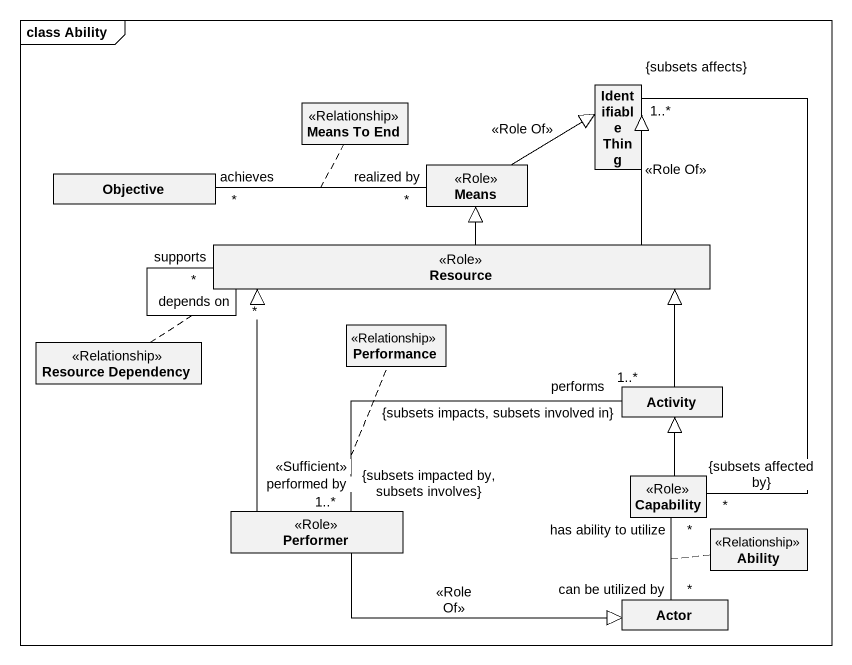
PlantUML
@startuml
mainframe class Ability
hide circle
hide empty members
class "Means To End" as Means_To_End <<Relationship>>
class "Identifiable Thing" as Identifiable_Thing
class Objective
class Means <<Role>>
class Resource <<Role>>
class "Resource Dependency" as Resource_Dependency <<Relationship>>
class Performance <<Relationship>>
class Activity
class Performer <<Role>>
class Capability <<Role>>
class Ability <<Relationship>>
class "Actor" as Actor_
Means -right-|> Identifiable_Thing : <<Role Of>>
Means "realized by\n*" -left- "achieves\n*" Objective
(Means, Objective) .. Means_To_End
Resource -up-|> Identifiable_Thing : <<Role Of>>
Resource -up-|> Means
Resource "depends on\n*" -- "supports\n*" Resource
(Resource, Resource) .. Resource_Dependency
Activity -up-|> Resource
Performer -up-|> Resource
Performer "performed by\n<<Sufficient>>\n1..*\n{subsets impacted by, subsets involves}" -right- "performs\n1..*\n{subsets impacts, subsets involved in}" Activity
(Performer, Activity) .. Performance
Performer -right-|> Actor_ : <<Role Of>>
Capability "*\n{subsets affected by}" -up- "1..*\n{subsets affects}" Identifiable_Thing
Capability -up-|> Activity
Capability "has ability to utilize\n*" -- "can be utilized by\n*" Actor_
(Capability, Actor_) .. Ability
@enduml
